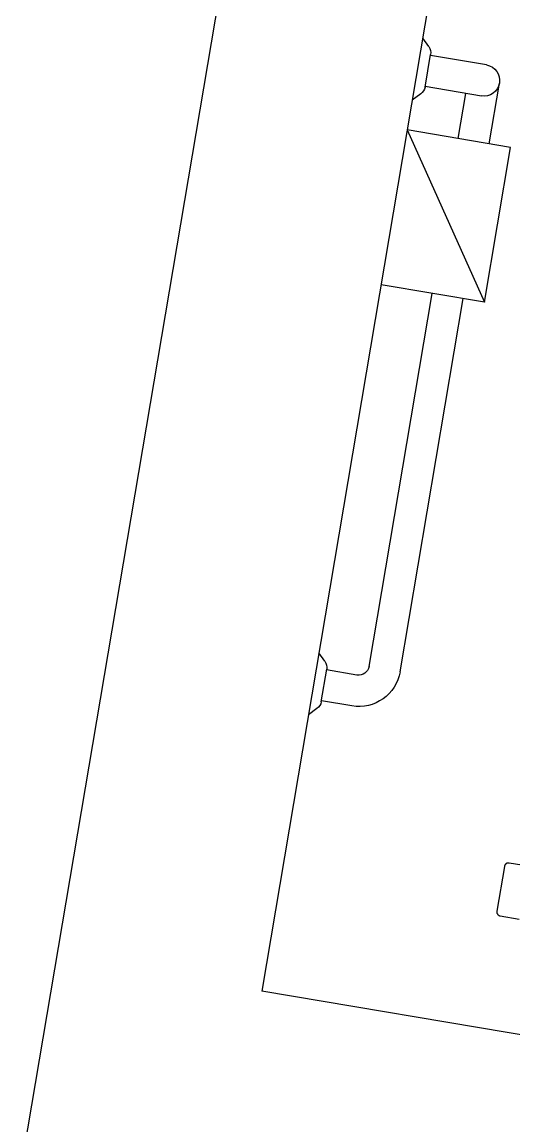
# Model space of a CAD drawing. Extents: x -936 to 12807311, y 101 to 1511157.
# Drawn here: x 12235758 to 12236231, y 1184214 to 1185277 of the extents above; entities that cross this region are included whole.
import ezdxf

# ---------------------------------------------------------------- set-up
doc = ezdxf.new("R2010")
doc.units = 0
doc.header["$LTSCALE"] = 1000
doc.header["$MEASUREMENT"] = 0
doc.layers.add('PX-PLAN-F2-T2$0$FUR家具', color=8, linetype='Continuous')
doc.layers.add('PX-PLAN-F2-T2$0$WALL', color=9, linetype='Continuous')

# ---------------------------------------------------------------- blocks, each defined once
blk = doc.blocks.new('PX-PLAN-F2-T2$0$X-01-10-02$0$TOILET4')
at = {"layer": 'PX-PLAN-F2-T2$0$FUR家具', "color": 8}
for p, q in [((28496, 37146.4), (28488.9, 37153.5)), ((28542.2, 37146.4), (28549.4, 37153.5)), ((28578.6, 37153.5), (28729.7, 37052.7)), ((28578.6, 37052.7), (28578.6, 37153.5)), ((28729.7, 37052.7), (28729.7, 37153.5)), ((29096, 37146.4), (29088.9, 37153.5)), ((29142.2, 37146.4), (29149.4, 37153.5)), ((28535.1, 37143.4), (28503.2, 37143.4)), ((28504.2, 37088.6), (28504.2, 37143.4)), ((28534.5, 37088.6), (28534.5, 37143.4)), ((29135.1, 37143.4), (29103.2, 37143.4)), ((29104, 37113.8), (29104, 37143.4)), ((29134.2, 37113.8), (29134.2, 37143.4)), ((28578.6, 37103.7), (28534.5, 37103.7)), ((29093.9, 37103.7), (28729.7, 37103.7)), ((28578.6, 37073.5), (28519.3, 37073.5)), ((29093.9, 37073.5), (28729.7, 37073.5)), ((28729.7, 37052.7), (28578.6, 37052.7)), ((29258.1, 36939.5), (29258.2, 36939.6)), ((29258.1, 36921), (29258.1, 36939.5)), ((29258.2, 36940.2), (29258.3, 36940.3)), ((29258.2, 36940.1), (29258.2, 36940.2)), ((29258.2, 36940), (29258.2, 36940.1)), ((29258.2, 36939.9), (29258.2, 36940)), ((29258.2, 36940), (29258.2, 36940)), ((29258.2, 36939.8), (29258.2, 36939.9)), ((29258.2, 36939.7), (29258.2, 36939.8)), ((29258.2, 36939.6), (29258.2, 36939.7)), ((29258.3, 36940.6), (29258.4, 36940.7)), ((29258.3, 36940.5), (29258.3, 36940.6)), ((29258.3, 36940.4), (29258.3, 36940.5)), ((29258.3, 36940.3), (29258.3, 36940.4)), ((29258.4, 36940.9), (29258.5, 36941)), ((29258.4, 36940.8), (29258.4, 36940.9)), ((29258.4, 36940.7), (29258.4, 36940.8)), ((29258.5, 36941.1), (29258.6, 36941.2)), ((29258.5, 36941), (29258.5, 36941.1)), ((29258.6, 36941.3), (29258.7, 36941.4)), ((29258.6, 36941.2), (29258.6, 36941.3)), ((29258.6, 36941.2), (29258.6, 36941.2)), ((29258.7, 36941.5), (29258.8, 36941.6)), ((29258.7, 36941.4), (29258.7, 36941.5)), ((29258.8, 36941.6), (29258.9, 36941.7)), ((29258.9, 36941.7), (29258.9, 36941.8)), ((29258.9, 36941.8), (29259, 36941.8)), ((29259, 36941.9), (29259.1, 36942)), ((29259, 36941.8), (29259, 36941.9)), ((29259.1, 36942), (29259.2, 36942.1)), ((29259.2, 36942.1), (29259.2, 36942.2)), ((29259.2, 36942.2), (29259.3, 36942.2)), ((29259.3, 36942.2), (29259.4, 36942.3)), ((29259.4, 36942.3), (29259.5, 36942.4)), ((29259.5, 36942.4), (29259.6, 36942.5)), ((29259.5, 36942.4), (29259.5, 36942.4)), ((29259.6, 36942.5), (29259.7, 36942.6)), ((29259.7, 36942.6), (29259.8, 36942.6)), ((29259.8, 36942.6), (29259.9, 36942.7)), ((29259.9, 36942.7), (29260, 36942.8)), ((29260, 36942.8), (29260.1, 36942.9)), ((29260, 36942.8), (29260, 36942.8)), ((29260.1, 36942.9), (29260.2, 36942.9)), ((29260.2, 36942.9), (29260.3, 36943)), ((29260.3, 36943), (29260.4, 36943)), ((29260.4, 36943), (29260.5, 36943)), ((29260.5, 36943), (29260.6, 36943.1)), ((29260.6, 36943.1), (29260.7, 36943.1)), ((29260.7, 36943.1), (29260.8, 36943.2)), ((29260.8, 36943.2), (29260.9, 36943.2)), ((29260.9, 36943.2), (29261, 36943.2)), ((29261, 36943.2), (29261, 36943.3)), ((29261, 36943.3), (29261.1, 36943.3)), ((29261.1, 36943.3), (29261.2, 36943.3)), ((29261.2, 36943.3), (29261.3, 36943.3)), ((29261.3, 36943.3), (29261.4, 36943.3)), ((29261.4, 36943.3), (29261.5, 36943.4)), ((29261.5, 36943.4), (29261.6, 36943.4)), ((29261.6, 36943.4), (29261.7, 36943.4)), ((29261.7, 36943.4), (29261.8, 36943.4)), ((29261.8, 36943.4), (29261.9, 36943.4)), ((29261.9, 36943.4), (29262, 36943.4)), ((29262, 36943.4), (29262.1, 36943.4)), ((29262.1, 36943.4), (29305.7, 36943.4)), ((29305.7, 36943.4), (29305.8, 36943.4)), ((29305.8, 36943.4), (29305.8, 36943.4)), ((29305.8, 36943.4), (29305.9, 36943.4)), ((29305.9, 36943.4), (29306, 36943.4)), ((29306, 36943.4), (29306.1, 36943.4)), ((29306.1, 36943.4), (29306.2, 36943.4)), ((29306.2, 36943.4), (29306.3, 36943.4)), ((29306.3, 36943.4), (29306.4, 36943.3)), ((29306.4, 36943.3), (29306.5, 36943.3)), ((29306.5, 36943.3), (29306.6, 36943.3)), ((29306.6, 36943.3), (29306.7, 36943.3)), ((29306.7, 36943.3), (29306.8, 36943.3)), ((29306.8, 36943.3), (29306.9, 36943.2)), ((29306.9, 36943.2), (29307, 36943.2)), ((29307, 36943.2), (29307, 36943.2)), ((29307, 36943.2), (29307.1, 36943.1)), ((29307.1, 36943.1), (29307.2, 36943.1)), ((29307.2, 36943.1), (29307.3, 36943)), ((29307.3, 36943), (29307.4, 36943)), ((29307.4, 36943), (29307.5, 36943)), ((29307.5, 36943), (29307.6, 36942.9)), ((29307.6, 36942.9), (29307.7, 36942.9)), ((29307.7, 36942.9), (29307.8, 36942.8)), ((29307.8, 36942.8), (29307.9, 36942.8)), ((29307.9, 36942.8), (29307.9, 36942.7)), ((29307.9, 36942.7), (29308, 36942.6)), ((29308, 36942.6), (29308.1, 36942.6)), ((29308.1, 36942.6), (29308.2, 36942.5)), ((29308.2, 36942.5), (29308.3, 36942.4)), ((29308.3, 36942.4), (29308.3, 36942.4)), ((29308.3, 36942.4), (29308.4, 36942.3)), ((29308.4, 36942.3), (29308.5, 36942.2)), ((29308.5, 36942.2), (29308.6, 36942.2)), ((29308.6, 36942.2), (29308.6, 36942.1)), ((29308.6, 36942.1), (29308.7, 36942)), ((29308.7, 36942), (29308.8, 36941.9)), ((29308.8, 36941.9), (29308.8, 36941.8)), ((29308.8, 36941.8), (29308.9, 36941.8)), ((29308.9, 36941.8), (29309, 36941.7)), ((29309, 36941.7), (29309, 36941.6)), ((29309, 36941.6), (29309.1, 36941.5)), ((29309.1, 36941.5), (29309.1, 36941.4)), ((29309.1, 36941.4), (29309.2, 36941.3)), ((29309.2, 36941.3), (29309.2, 36941.2)), ((29309.2, 36941.2), (29309.3, 36941.2)), ((29309.3, 36941.2), (29309.3, 36941.1)), ((29309.3, 36941.1), (29309.3, 36941)), ((29309.3, 36941), (29309.4, 36940.9)), ((29309.4, 36940.9), (29309.4, 36940.8)), ((29309.4, 36940.8), (29309.5, 36940.7)), ((29309.5, 36940.7), (29309.5, 36940.6)), ((29309.5, 36940.6), (29309.5, 36940.5)), ((29309.5, 36940.5), (29309.5, 36940.4)), ((29309.5, 36940.4), (29309.6, 36940.3)), ((29309.6, 36940.3), (29309.6, 36940.2)), ((29309.6, 36940.2), (29309.6, 36940.1)), ((29309.6, 36940.1), (29309.6, 36940)), ((29309.6, 36940), (29309.6, 36940)), ((29309.6, 36940), (29309.6, 36939.9)), ((29309.6, 36939.9), (29309.6, 36939.8)), ((29309.6, 36939.8), (29309.7, 36939.7)), ((29309.7, 36939.7), (29309.7, 36939.6)), ((29309.7, 36939.6), (29309.7, 36939.5)), ((29309.7, 36939.5), (29309.7, 36921))]:
    blk.add_line(p, q, dxfattribs=at)
for centre, radius, start, end in [((28503.2, 37153.5), 10.1, 224.9999, 270), ((28535.1, 37153.5), 10.1, 270, 315), ((29103.2, 37153.5), 10.1, 224.9999, 270), ((29135.1, 37153.5), 10.1, 270, 315), ((29093.9, 37113.8), 40.3, 270, 0), ((29093.9, 37113.8), 10.1, 270, 0), ((28519.3, 37088.6), 15.1, 180, 0)]:
    blk.add_arc(centre, radius, start, end, dxfattribs=at)
blk = doc.blocks.new('PX-PLAN-F2-T2')
at = {"layer": 'PX-PLAN-F2-T2$0$WALL'}
for p, q in [((12236157.734, 1186546.891), (12235758.46, 1184180.309)), ((12236354.947, 1186513.618), (12235988.945, 1184344.249)), ((12238158.786, 1183978.168), (12235988.945, 1184344.249))]:
    blk.add_line(p, q, dxfattribs=at)
at = {"layer": 'PX-PLAN-F2-T2$0$FUR家具', "color": 8, "xscale": -1, "rotation": 80.42344426911741}
blk.add_blockref('PX-PLAN-F2-T2$0$X-01-10-02$0$TOILET4', (12277518.967, 1207172.352, 0), dxfattribs=at)

msp = doc.modelspace()

# ---------------------------------------------------------------- block references
msp.add_blockref('PX-PLAN-F2-T2', (0, 0))

doc.saveas('drawing.dxf')
